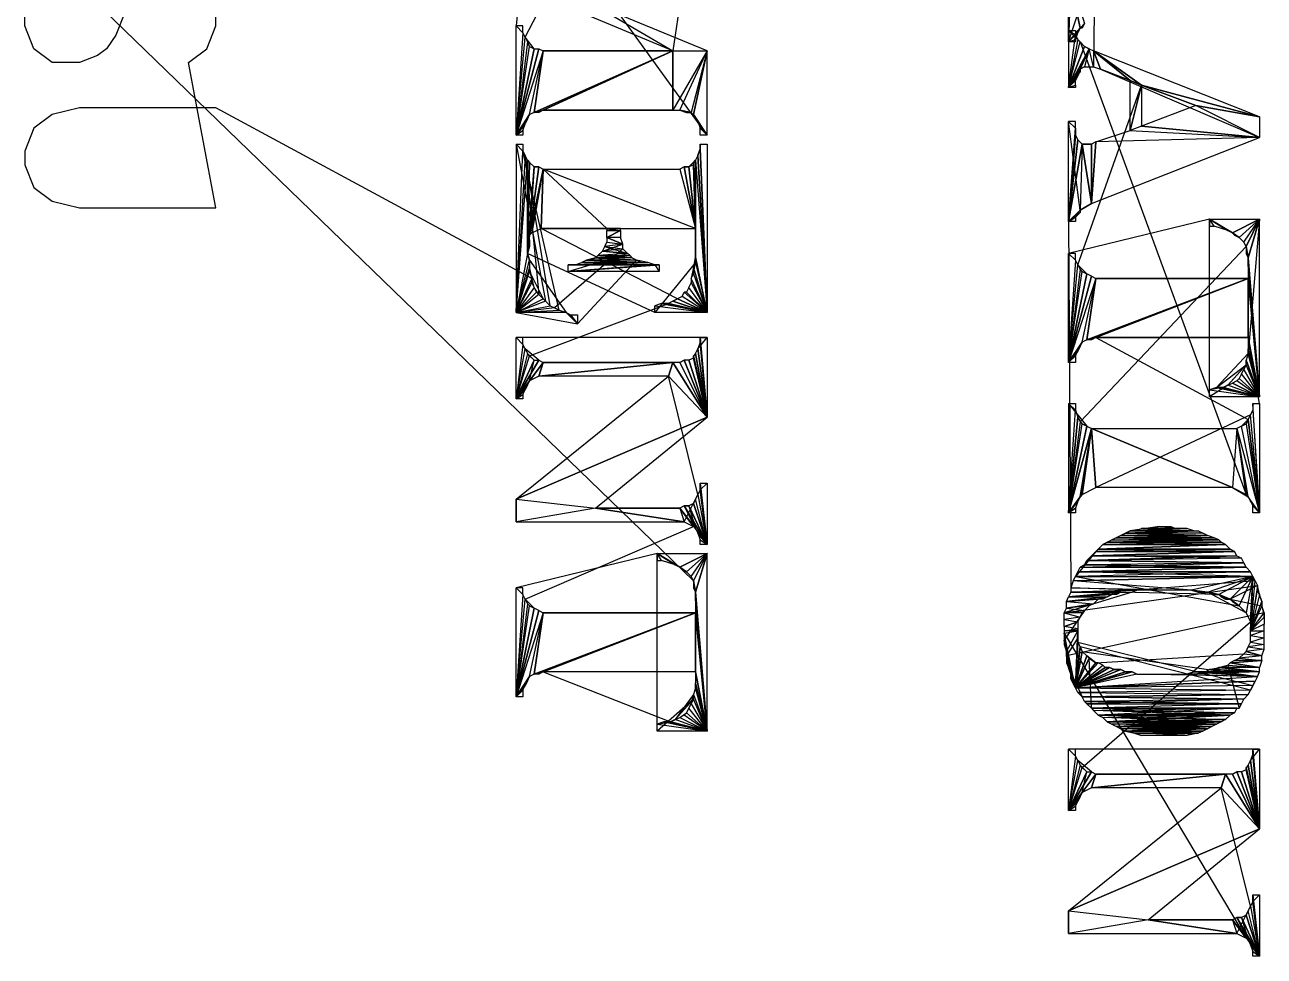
# Model space of a CAD drawing. Header units: metres. Extents: x 0 to 805, y 0 to 1107.
# Drawn here: x 106.29 to 140.9, y 66.15 to 92.16 of the extents above; entities that cross this region are included whole.
import ezdxf

# ---------------------------------------------------------------- set-up
doc = ezdxf.new("R2010")
doc.units = ezdxf.units.M
doc.layers.add('GUIDES', color=8, linetype='Continuous')
doc.layers.add('ROADS', color=7, linetype='Continuous')

msp = doc.modelspace()

# ---------------------------------------------------------------- linework, layer by layer
at = {"layer": 'GUIDES'}
for points in [[(135.438, 93.648), (135.883, 92.188), (135.756, 92.061), (135.438, 93.648)], [(135.438, 93.648), (135.756, 92.061), (135.438, 91.68), (135.438, 93.648)], [(120.008, 93.267), (122.103, 92.759), (124.389, 91.426), (120.008, 93.267)], [(122.103, 92.759), (124.389, 91.426), (125.342, 91.426), (122.103, 92.759)], [(120.198, 92.124), (120.008, 92.124), (120.198, 91.934), (120.198, 92.124)], [(120.008, 92.124), (120.198, 91.934), (120.008, 89.076), (120.008, 92.124)], [(135.756, 92.061), (135.692, 91.934), (135.438, 91.68), (135.756, 92.061)], [(135.883, 92.188), (135.819, 92.061), (135.756, 92.061), (135.883, 92.188)], [(120.008, 89.076), (120.262, 91.807), (120.198, 91.934), (120.008, 89.076)], [(120.325, 91.68), (120.008, 89.076), (120.262, 91.807), (120.325, 91.68)], [(135.438, 90.41), (135.629, 91.87), (135.438, 91.997), (135.438, 90.41)], [(135.629, 91.87), (135.438, 91.997), (135.629, 91.997), (135.629, 91.87)], [(135.438, 91.68), (135.629, 91.743), (135.692, 91.934), (135.438, 91.68)], [(135.692, 91.743), (135.438, 90.41), (135.629, 91.87), (135.692, 91.743)], [(135.629, 91.68), (135.438, 91.68), (135.629, 91.743), (135.629, 91.68)], [(135.438, 90.41), (135.756, 91.68), (135.692, 91.743), (135.438, 90.41)], [(120.008, 89.076), (120.389, 91.553), (120.325, 91.68), (120.008, 89.076)], [(120.516, 91.489), (120.008, 89.076), (120.389, 91.553), (120.516, 91.489)], [(120.77, 91.426), (120.008, 89.076), (120.643, 91.489), (120.77, 91.426)], [(120.516, 91.489), (120.643, 91.489), (120.008, 89.076), (120.516, 91.489)], [(120.389, 89.648), (120.77, 91.426), (120.008, 89.076), (120.389, 89.648)], [(120.516, 89.711), (120.389, 89.648), (120.77, 91.426), (120.516, 89.711)], [(120.77, 89.775), (124.389, 91.426), (120.516, 89.711), (120.77, 89.775)], [(120.77, 91.426), (124.389, 91.426), (120.516, 89.711), (120.77, 91.426)], [(124.389, 89.775), (120.77, 89.775), (124.389, 91.426), (124.389, 89.775)], [(124.389, 89.775), (124.58, 89.775), (125.342, 91.426), (124.389, 89.775)], [(124.389, 91.426), (125.342, 91.426), (124.389, 89.775), (124.389, 91.426)], [(124.58, 89.775), (125.342, 91.426), (124.897, 89.711), (124.58, 89.775)], [(125.342, 91.426), (124.897, 89.711), (124.961, 89.648), (125.342, 91.426)], [(125.342, 91.426), (124.961, 89.648), (125.342, 89.076), (125.342, 91.426)], [(135.883, 91.553), (135.438, 90.41), (135.756, 91.68), (135.883, 91.553)], [(135.438, 90.41), (136.01, 91.489), (135.883, 91.553), (135.438, 90.41)], [(135.756, 90.918), (135.438, 90.41), (136.01, 91.489), (135.756, 90.918)], [(136.01, 91.489), (135.883, 90.981), (135.756, 90.918), (136.01, 91.489)], [(136.137, 90.981), (136.01, 91.489), (135.883, 90.981), (136.137, 90.981)], [(136.137, 91.426), (136.137, 90.981), (136.01, 91.489), (136.137, 91.426)], [(136.137, 90.981), (136.327, 90.918), (136.137, 91.426), (136.137, 90.981)], [(136.327, 90.918), (136.137, 91.426), (137.153, 90.6), (136.327, 90.918)], [(136.137, 91.426), (137.153, 90.6), (137.47, 90.473), (136.137, 91.426)], [(136.137, 91.426), (137.47, 90.473), (140.772, 89.584), (136.137, 91.426)], [(135.756, 90.918), (135.756, 90.854), (135.438, 90.41), (135.756, 90.918)], [(135.438, 90.41), (135.692, 90.727), (135.756, 90.854), (135.438, 90.41)], [(135.629, 90.6), (135.438, 90.41), (135.692, 90.727), (135.629, 90.6)], [(135.438, 90.41), (135.629, 90.473), (135.629, 90.6), (135.438, 90.41)], [(135.629, 90.41), (135.438, 90.41), (135.629, 90.473), (135.629, 90.41)], [(137.153, 90.6), (137.47, 90.473), (137.153, 89.203), (137.153, 90.6)], [(137.47, 90.473), (137.47, 89.33), (137.153, 89.203), (137.47, 90.473)], [(137.47, 90.473), (138.994, 89.902), (140.772, 89.584), (137.47, 90.473)], [(120.008, 89.076), (120.325, 89.521), (120.389, 89.648), (120.008, 89.076)], [(120.77, 89.775), (120.643, 89.711), (120.516, 89.711), (120.77, 89.775)], [(124.58, 89.775), (124.77, 89.711), (124.897, 89.711), (124.58, 89.775)], [(125.024, 89.521), (125.088, 89.457), (124.961, 89.648), (125.024, 89.521)], [(138.994, 89.902), (137.47, 89.33), (140.772, 89.013), (138.994, 89.902)], [(138.994, 89.902), (140.772, 89.584), (140.772, 89.013), (138.994, 89.902)], [(120.262, 89.394), (120.008, 89.076), (120.325, 89.521), (120.262, 89.394)], [(120.008, 89.076), (120.198, 89.203), (120.262, 89.394), (120.008, 89.076)], [(125.088, 89.457), (125.151, 89.267), (125.342, 89.076), (125.088, 89.457)], [(135.629, 89.457), (135.438, 89.457), (135.629, 89.267), (135.629, 89.457)], [(135.438, 89.457), (135.629, 89.267), (135.438, 86.663), (135.438, 89.457)], [(137.47, 89.33), (137.153, 89.203), (140.772, 89.013), (137.47, 89.33)], [(120.198, 89.076), (120.008, 89.076), (120.198, 89.203), (120.198, 89.076)], [(125.151, 89.267), (125.342, 89.076), (125.151, 89.076), (125.151, 89.267)], [(135.629, 89.267), (135.629, 89.076), (135.438, 86.663), (135.629, 89.267)], [(135.629, 89.076), (135.692, 88.949), (135.438, 86.663), (135.629, 89.076)], [(135.692, 88.949), (135.819, 88.822), (135.438, 86.663), (135.692, 88.949)], [(140.772, 89.013), (136.2, 88.886), (136.073, 87.171), (140.772, 89.013)], [(137.153, 89.203), (140.772, 89.013), (136.2, 88.886), (137.153, 89.203)], [(120.008, 84.123), (120.198, 88.632), (120.008, 88.822), (120.008, 84.123)], [(120.198, 88.632), (120.008, 88.822), (120.198, 88.822), (120.198, 88.632)], [(120.262, 88.505), (120.008, 84.123), (120.198, 88.632), (120.262, 88.505)], [(125.342, 84.123), (125.088, 88.505), (125.151, 88.695), (125.342, 84.123)], [(125.151, 88.695), (125.342, 84.123), (125.151, 88.822), (125.151, 88.695)], [(125.342, 84.123), (125.151, 88.822), (125.342, 88.822), (125.342, 84.123)], [(135.819, 88.822), (135.756, 86.981), (135.438, 86.663), (135.819, 88.822)], [(135.756, 86.981), (136.073, 87.171), (135.819, 88.822), (135.756, 86.981)], [(135.819, 88.822), (136.073, 88.822), (136.073, 87.171), (135.819, 88.822)], [(136.073, 88.822), (136.073, 87.171), (136.2, 88.886), (136.073, 88.822)], [(120.008, 84.123), (120.325, 88.378), (120.262, 88.505), (120.008, 84.123)], [(120.325, 85.774), (120.008, 84.123), (120.325, 88.378), (120.325, 85.774)], [(120.325, 88.378), (120.389, 88.314), (120.325, 85.774), (120.325, 88.378)], [(120.389, 88.314), (120.516, 88.187), (120.325, 85.774), (120.389, 88.314)], [(124.961, 88.251), (124.834, 88.187), (125.024, 86.473), (124.961, 88.251)], [(125.024, 86.473), (124.961, 88.314), (125.024, 88.378), (125.024, 86.473)], [(124.961, 88.251), (125.024, 86.473), (124.961, 88.314), (124.961, 88.251)], [(125.024, 88.378), (125.342, 84.123), (125.088, 88.505), (125.024, 88.378)], [(125.342, 84.123), (125.024, 85.711), (125.024, 88.378), (125.342, 84.123)], [(120.516, 88.187), (120.389, 86.282), (120.325, 85.774), (120.516, 88.187)], [(120.643, 88.187), (120.77, 88.124), (120.389, 86.282), (120.643, 88.187)], [(120.516, 88.187), (120.643, 88.187), (120.389, 86.282), (120.516, 88.187)], [(120.77, 88.124), (120.452, 86.346), (120.389, 86.282), (120.77, 88.124)], [(120.706, 86.473), (120.77, 88.124), (120.452, 86.346), (120.706, 86.473)], [(122.548, 86.473), (120.706, 86.473), (120.77, 88.124), (122.548, 86.473)], [(122.548, 86.473), (125.024, 86.473), (120.77, 88.124), (122.548, 86.473)], [(125.024, 86.473), (120.77, 88.124), (124.58, 88.124), (125.024, 86.473)], [(124.707, 88.187), (124.58, 88.124), (125.024, 86.473), (124.707, 88.187)], [(124.834, 88.187), (124.707, 88.187), (125.024, 86.473), (124.834, 88.187)], [(135.756, 86.981), (135.756, 86.917), (135.438, 86.663), (135.756, 86.981)], [(135.438, 86.663), (135.629, 86.79), (135.756, 86.917), (135.438, 86.663)], [(135.883, 87.044), (135.756, 86.981), (136.073, 87.171), (135.883, 87.044)], [(135.629, 86.663), (135.438, 86.663), (135.629, 86.79), (135.629, 86.663)], [(139.375, 86.536), (139.502, 86.536), (139.375, 86.727), (139.375, 86.536)], [(139.502, 86.536), (139.375, 86.727), (139.883, 86.409), (139.502, 86.536)], [(139.375, 86.727), (139.883, 86.409), (140.01, 86.346), (139.375, 86.727)], [(139.375, 86.727), (140.772, 86.727), (140.01, 86.346), (139.375, 86.727)], [(140.772, 86.727), (140.01, 86.346), (140.201, 86.219), (140.772, 86.727)], [(140.201, 86.219), (140.328, 86.092), (140.772, 86.727), (140.201, 86.219)], [(140.328, 86.092), (140.772, 86.727), (140.391, 85.965), (140.328, 86.092)], [(140.772, 86.727), (140.391, 85.965), (140.455, 85.647), (140.772, 86.727)], [(140.772, 86.727), (140.455, 85.647), (140.772, 81.774), (140.772, 86.727)], [(120.325, 85.774), (120.389, 86.155), (120.389, 86.282), (120.325, 85.774)], [(122.929, 86.473), (122.548, 86.409), (122.929, 86.409), (122.929, 86.473)], [(122.929, 86.473), (122.548, 86.473), (122.548, 86.409), (122.929, 86.473)], [(122.929, 86.409), (122.929, 86.219), (122.548, 86.219), (122.929, 86.409)], [(122.548, 86.409), (122.929, 86.409), (122.548, 86.219), (122.548, 86.409)], [(122.548, 86.219), (122.548, 86.092), (122.992, 86.028), (122.548, 86.219)], [(122.929, 86.219), (122.548, 86.219), (122.992, 86.028), (122.929, 86.219)], [(140.01, 86.346), (140.074, 86.282), (140.201, 86.219), (140.01, 86.346)], [(120.389, 85.965), (120.325, 85.774), (120.389, 86.155), (120.389, 85.965)], [(122.421, 85.838), (123.119, 85.774), (122.294, 85.711), (122.421, 85.838)], [(122.484, 85.965), (122.992, 85.901), (122.421, 85.838), (122.484, 85.965)], [(122.992, 85.901), (122.421, 85.838), (123.119, 85.774), (122.992, 85.901)], [(122.548, 86.092), (122.992, 86.028), (122.484, 85.965), (122.548, 86.092)], [(122.992, 86.028), (122.484, 85.965), (122.992, 85.901), (122.992, 86.028)], [(140.391, 85.965), (140.391, 85.774), (140.455, 85.647), (140.391, 85.965)], [(120.008, 84.123), (120.389, 85.584), (120.325, 85.774), (120.008, 84.123)], [(120.389, 85.393), (120.008, 84.123), (120.389, 85.584), (120.389, 85.393)], [(123.691, 85.52), (121.659, 85.457), (123.881, 85.457), (123.691, 85.52)], [(123.5, 85.52), (123.691, 85.52), (121.659, 85.457), (123.5, 85.52)], [(121.849, 85.52), (123.5, 85.52), (121.659, 85.457), (121.849, 85.52)], [(121.976, 85.584), (121.849, 85.52), (123.5, 85.52), (121.976, 85.584)], [(122.103, 85.584), (121.976, 85.584), (123.5, 85.52), (122.103, 85.584)], [(122.23, 85.647), (123.373, 85.584), (122.103, 85.584), (122.23, 85.647)], [(123.373, 85.584), (122.103, 85.584), (123.5, 85.52), (123.373, 85.584)], [(123.183, 85.711), (123.246, 85.647), (122.23, 85.647), (123.183, 85.711)], [(122.294, 85.711), (123.183, 85.711), (122.23, 85.647), (122.294, 85.711)], [(123.246, 85.647), (122.23, 85.647), (123.373, 85.584), (123.246, 85.647)], [(123.119, 85.774), (122.294, 85.711), (123.183, 85.711), (123.119, 85.774)], [(125.342, 84.123), (124.961, 85.393), (125.024, 85.52), (125.342, 84.123)], [(125.024, 85.52), (125.342, 84.123), (125.024, 85.711), (125.024, 85.52)], [(135.629, 85.774), (135.438, 85.774), (135.629, 85.584), (135.629, 85.774)], [(135.438, 85.774), (135.629, 85.584), (135.438, 82.726), (135.438, 85.774)], [(135.438, 82.726), (135.692, 85.457), (135.629, 85.584), (135.438, 82.726)], [(140.772, 81.774), (140.455, 85.457), (140.455, 85.647), (140.772, 81.774)], [(120.008, 84.123), (120.389, 85.266), (120.389, 85.393), (120.008, 84.123)], [(120.452, 85.076), (120.008, 84.123), (120.389, 85.266), (120.452, 85.076)], [(124.008, 85.457), (124.008, 85.266), (121.468, 85.266), (124.008, 85.457)], [(123.881, 85.457), (124.008, 85.457), (121.468, 85.266), (123.881, 85.457)], [(121.468, 85.457), (123.881, 85.457), (121.468, 85.266), (121.468, 85.457)], [(125.342, 84.123), (124.897, 85.076), (124.961, 85.203), (125.342, 84.123)], [(124.961, 85.203), (125.342, 84.123), (124.961, 85.393), (124.961, 85.203)], [(135.756, 85.33), (135.438, 82.726), (135.692, 85.457), (135.756, 85.33)], [(135.438, 82.726), (135.819, 85.266), (135.756, 85.33), (135.438, 82.726)], [(135.946, 85.203), (135.438, 82.726), (135.819, 85.266), (135.946, 85.203)], [(135.438, 82.726), (136.073, 85.139), (135.946, 85.203), (135.438, 82.726)], [(136.2, 85.076), (135.438, 82.726), (136.073, 85.139), (136.2, 85.076)], [(140.455, 85.076), (140.772, 81.774), (140.455, 85.457), (140.455, 85.076)], [(120.008, 84.123), (120.452, 84.949), (120.452, 85.076), (120.008, 84.123)], [(120.516, 84.822), (120.008, 84.123), (120.452, 84.949), (120.516, 84.822)], [(120.008, 84.123), (120.579, 84.695), (120.516, 84.822), (120.008, 84.123)], [(124.77, 84.695), (125.342, 84.123), (124.834, 84.822), (124.77, 84.695)], [(125.342, 84.123), (124.834, 84.822), (124.897, 84.949), (125.342, 84.123)], [(124.897, 84.949), (125.342, 84.123), (124.897, 85.076), (124.897, 84.949)], [(135.819, 83.298), (136.2, 85.076), (135.438, 82.726), (135.819, 83.298)], [(135.946, 83.361), (135.819, 83.298), (136.2, 85.076), (135.946, 83.361)], [(136.2, 83.425), (140.455, 85.076), (135.946, 83.361), (136.2, 83.425)], [(136.2, 85.076), (140.455, 85.076), (135.946, 83.361), (136.2, 85.076)], [(140.455, 83.425), (136.2, 83.425), (140.455, 85.076), (140.455, 83.425)], [(140.772, 81.774), (140.455, 83.425), (140.455, 85.076), (140.772, 81.774)], [(120.643, 84.631), (120.008, 84.123), (120.579, 84.695), (120.643, 84.631)], [(120.008, 84.123), (120.77, 84.504), (120.643, 84.631), (120.008, 84.123)], [(120.833, 84.441), (120.008, 84.123), (120.77, 84.504), (120.833, 84.441)], [(125.342, 84.123), (124.389, 84.441), (124.516, 84.504), (125.342, 84.123)], [(124.516, 84.504), (125.342, 84.123), (124.643, 84.568), (124.516, 84.504)], [(125.342, 84.123), (124.643, 84.568), (124.707, 84.695), (125.342, 84.123)], [(124.77, 84.695), (124.707, 84.695), (125.342, 84.123), (124.77, 84.695)], [(120.008, 84.123), (120.96, 84.314), (120.833, 84.441), (120.008, 84.123)], [(121.087, 84.25), (120.008, 84.123), (120.96, 84.314), (121.087, 84.25)], [(120.008, 84.123), (121.214, 84.187), (121.087, 84.25), (120.008, 84.123)], [(121.405, 84.123), (120.008, 84.123), (121.214, 84.187), (121.405, 84.123)], [(121.722, 83.806), (121.405, 84.123), (120.008, 84.123), (121.722, 83.806)], [(121.532, 84.06), (121.722, 83.806), (121.405, 84.123), (121.532, 84.06)], [(124.072, 84.377), (123.881, 84.314), (125.342, 84.123), (124.072, 84.377)], [(123.881, 84.314), (125.342, 84.123), (123.881, 84.123), (123.881, 84.314)], [(124.262, 84.377), (124.072, 84.377), (125.342, 84.123), (124.262, 84.377)], [(124.262, 84.377), (125.342, 84.123), (124.389, 84.441), (124.262, 84.377)], [(121.532, 84.06), (121.722, 84.06), (121.722, 83.806), (121.532, 84.06)], [(120.198, 83.425), (120.008, 83.425), (120.198, 83.234), (120.198, 83.425)], [(120.008, 83.425), (120.198, 83.234), (120.008, 81.71), (120.008, 83.425)], [(125.342, 81.202), (125.151, 83.298), (125.151, 83.425), (125.342, 81.202)], [(125.342, 81.202), (125.151, 83.425), (125.342, 83.425), (125.342, 81.202)], [(136.2, 83.425), (136.073, 83.361), (135.946, 83.361), (136.2, 83.425)], [(140.455, 83.107), (140.772, 81.774), (140.455, 83.425), (140.455, 83.107)], [(120.008, 81.71), (120.262, 83.107), (120.198, 83.234), (120.008, 81.71)], [(120.325, 82.98), (120.008, 81.71), (120.262, 83.107), (120.325, 82.98)], [(125.342, 81.202), (125.024, 82.98), (125.088, 83.107), (125.342, 81.202)], [(125.088, 83.107), (125.342, 81.202), (125.151, 83.298), (125.088, 83.107)], [(135.438, 82.726), (135.756, 83.171), (135.819, 83.298), (135.438, 82.726)], [(135.692, 83.044), (135.438, 82.726), (135.756, 83.171), (135.692, 83.044)], [(140.772, 81.774), (140.455, 82.98), (140.455, 83.107), (140.772, 81.774)], [(120.008, 81.71), (120.389, 82.917), (120.325, 82.98), (120.008, 81.71)], [(120.516, 82.79), (120.008, 81.71), (120.389, 82.917), (120.516, 82.79)], [(120.77, 82.726), (120.008, 81.71), (120.643, 82.79), (120.77, 82.726)], [(120.516, 82.79), (120.643, 82.79), (120.008, 81.71), (120.516, 82.79)], [(120.389, 82.218), (120.77, 82.726), (120.008, 81.71), (120.389, 82.218)], [(120.643, 82.345), (120.389, 82.218), (120.77, 82.726), (120.643, 82.345)], [(124.389, 82.726), (124.262, 82.345), (120.643, 82.345), (124.389, 82.726)], [(120.77, 82.726), (124.389, 82.726), (120.643, 82.345), (120.77, 82.726)], [(124.389, 82.726), (124.262, 82.345), (125.342, 81.202), (124.389, 82.726)], [(124.58, 82.726), (124.389, 82.726), (125.342, 81.202), (124.58, 82.726)], [(124.707, 82.79), (124.58, 82.726), (125.342, 81.202), (124.707, 82.79)], [(124.834, 82.79), (124.707, 82.79), (125.342, 81.202), (124.834, 82.79)], [(124.834, 82.79), (125.342, 81.202), (124.961, 82.853), (124.834, 82.79)], [(124.961, 82.917), (125.342, 81.202), (125.024, 82.98), (124.961, 82.917)], [(125.342, 81.202), (124.961, 82.853), (124.961, 82.917), (125.342, 81.202)], [(135.438, 82.726), (135.629, 82.917), (135.692, 83.044), (135.438, 82.726)], [(135.629, 82.726), (135.438, 82.726), (135.629, 82.917), (135.629, 82.726)], [(140.391, 82.79), (140.772, 81.774), (140.455, 82.98), (140.391, 82.79)], [(140.772, 81.774), (140.391, 82.663), (140.391, 82.79), (140.772, 81.774)], [(140.201, 82.282), (140.772, 81.774), (140.264, 82.409), (140.201, 82.282)], [(140.772, 81.774), (140.264, 82.409), (140.328, 82.536), (140.772, 81.774)], [(140.328, 82.536), (140.772, 81.774), (140.391, 82.663), (140.328, 82.536)], [(124.262, 82.345), (125.342, 81.202), (120.008, 78.916), (124.262, 82.345)], [(120.008, 81.71), (120.325, 82.091), (120.389, 82.218), (120.008, 81.71)], [(120.262, 81.964), (120.008, 81.71), (120.325, 82.091), (120.262, 81.964)], [(139.566, 82.028), (139.375, 81.964), (140.772, 81.774), (139.566, 82.028)], [(139.756, 82.028), (139.566, 82.028), (140.772, 81.774), (139.756, 82.028)], [(139.756, 82.028), (140.772, 81.774), (139.883, 82.091), (139.756, 82.028)], [(140.772, 81.774), (139.883, 82.091), (140.01, 82.155), (140.772, 81.774)], [(140.01, 82.155), (140.772, 81.774), (140.137, 82.218), (140.01, 82.155)], [(140.772, 81.774), (140.137, 82.218), (140.201, 82.282), (140.772, 81.774)], [(120.008, 81.71), (120.198, 81.837), (120.262, 81.964), (120.008, 81.71)], [(120.198, 81.71), (120.008, 81.71), (120.198, 81.837), (120.198, 81.71)], [(139.375, 81.964), (140.772, 81.774), (139.375, 81.774), (139.375, 81.964)], [(135.438, 78.535), (135.629, 81.393), (135.438, 81.583), (135.438, 78.535)], [(135.629, 81.393), (135.438, 81.583), (135.629, 81.583), (135.629, 81.393)], [(135.692, 81.202), (135.438, 78.535), (135.629, 81.393), (135.692, 81.202)], [(140.772, 78.535), (140.518, 81.266), (140.582, 81.393), (140.772, 78.535)], [(140.582, 81.393), (140.772, 78.535), (140.582, 81.583), (140.582, 81.393)], [(140.772, 78.535), (140.582, 81.583), (140.772, 81.583), (140.772, 78.535)], [(125.342, 81.202), (120.008, 78.916), (122.23, 78.662), (125.342, 81.202)], [(135.692, 81.202), (135.756, 81.075), (135.438, 78.535), (135.692, 81.202)], [(135.438, 78.535), (135.819, 81.012), (135.756, 81.075), (135.438, 78.535)], [(135.946, 80.948), (135.438, 78.535), (135.819, 81.012), (135.946, 80.948)], [(140.772, 78.535), (140.264, 80.948), (140.391, 81.012), (140.772, 78.535)], [(140.455, 81.139), (140.391, 81.012), (140.772, 78.535), (140.455, 81.139)], [(140.455, 81.139), (140.772, 78.535), (140.518, 81.266), (140.455, 81.139)], [(135.946, 80.948), (136.073, 80.885), (135.438, 78.535), (135.946, 80.948)], [(136.073, 80.885), (135.756, 78.98), (135.438, 78.535), (136.073, 80.885)], [(136.073, 80.885), (135.819, 79.043), (135.756, 78.98), (136.073, 80.885)], [(136.2, 79.234), (136.073, 80.885), (135.819, 79.043), (136.2, 79.234)], [(140.01, 79.234), (136.2, 79.234), (136.073, 80.885), (140.01, 79.234)], [(136.073, 80.885), (140.137, 80.885), (140.01, 79.234), (136.073, 80.885)], [(140.137, 80.885), (140.01, 79.234), (140.391, 79.043), (140.137, 80.885)], [(140.137, 80.885), (140.772, 78.535), (140.264, 80.948), (140.137, 80.885)], [(140.391, 79.043), (140.455, 78.98), (140.137, 80.885), (140.391, 79.043)], [(140.455, 78.98), (140.137, 80.885), (140.772, 78.535), (140.455, 78.98)], [(125.342, 77.646), (125.151, 79.17), (125.151, 79.361), (125.342, 77.646)], [(125.342, 77.646), (125.151, 79.361), (125.342, 79.361), (125.342, 77.646)], [(120.008, 78.916), (122.23, 78.662), (120.008, 78.281), (120.008, 78.916)], [(124.961, 78.789), (125.342, 77.646), (125.024, 78.916), (124.961, 78.789)], [(125.342, 77.646), (125.024, 78.916), (125.088, 79.043), (125.342, 77.646)], [(125.088, 79.043), (125.342, 77.646), (125.151, 79.17), (125.088, 79.043)], [(135.756, 78.98), (135.692, 78.853), (135.438, 78.535), (135.756, 78.98)], [(140.455, 78.98), (140.518, 78.853), (140.772, 78.535), (140.455, 78.98)], [(120.008, 78.281), (124.707, 78.281), (122.23, 78.662), (120.008, 78.281)], [(124.707, 78.281), (122.23, 78.662), (124.58, 78.662), (124.707, 78.281)], [(124.58, 78.662), (125.024, 78.091), (124.707, 78.726), (124.58, 78.662)], [(124.707, 78.281), (124.961, 78.154), (124.58, 78.662), (124.707, 78.281)], [(124.961, 78.154), (124.58, 78.662), (125.024, 78.091), (124.961, 78.154)], [(125.024, 78.091), (124.707, 78.726), (125.342, 77.646), (125.024, 78.091)], [(124.834, 78.726), (124.707, 78.726), (125.342, 77.646), (124.834, 78.726)], [(124.961, 78.789), (124.834, 78.726), (125.342, 77.646), (124.961, 78.789)], [(135.692, 78.853), (135.629, 78.662), (135.438, 78.535), (135.692, 78.853)], [(135.629, 78.662), (135.629, 78.535), (135.438, 78.535), (135.629, 78.662)], [(140.518, 78.853), (140.582, 78.726), (140.772, 78.535), (140.518, 78.853)], [(140.582, 78.726), (140.772, 78.535), (140.582, 78.535), (140.582, 78.726)], [(125.024, 78.091), (125.088, 77.964), (125.342, 77.646), (125.024, 78.091)], [(125.088, 77.964), (125.151, 77.773), (125.342, 77.646), (125.088, 77.964)], [(136.899, 77.9), (139.502, 77.837), (136.772, 77.837), (136.899, 77.9)], [(137.026, 77.964), (139.312, 77.9), (136.899, 77.9), (137.026, 77.964)], [(139.312, 77.9), (136.899, 77.9), (139.502, 77.837), (139.312, 77.9)], [(139.058, 78.027), (139.185, 77.964), (137.026, 77.964), (139.058, 78.027)], [(138.931, 78.027), (139.058, 78.027), (137.026, 77.964), (138.931, 78.027)], [(137.153, 78.027), (138.931, 78.027), (137.026, 77.964), (137.153, 78.027)], [(139.185, 77.964), (137.026, 77.964), (139.312, 77.9), (139.185, 77.964)], [(138.74, 78.091), (137.343, 78.027), (138.931, 78.027), (138.74, 78.091)], [(138.423, 78.091), (138.74, 78.091), (137.343, 78.027), (138.423, 78.091)], [(137.47, 78.091), (138.423, 78.091), (137.343, 78.027), (137.47, 78.091)], [(137.788, 78.091), (138.423, 78.091), (137.978, 78.154), (137.788, 78.091)], [(138.423, 78.091), (137.978, 78.154), (138.296, 78.154), (138.423, 78.091)], [(125.151, 77.773), (125.342, 77.646), (125.151, 77.646), (125.151, 77.773)], [(136.391, 77.646), (139.82, 77.646), (136.264, 77.519), (136.391, 77.646)], [(139.82, 77.646), (136.264, 77.519), (139.947, 77.519), (139.82, 77.646)], [(136.518, 77.71), (139.693, 77.71), (136.391, 77.646), (136.518, 77.71)], [(139.693, 77.71), (136.391, 77.646), (139.82, 77.646), (139.693, 77.71)], [(136.645, 77.773), (139.629, 77.773), (136.518, 77.71), (136.645, 77.773)], [(139.629, 77.773), (136.518, 77.71), (139.693, 77.71), (139.629, 77.773)], [(136.772, 77.837), (136.645, 77.773), (139.629, 77.773), (136.772, 77.837)], [(139.502, 77.837), (136.772, 77.837), (139.629, 77.773), (139.502, 77.837)], [(123.945, 77.202), (124.072, 77.202), (123.945, 77.392), (123.945, 77.202)], [(124.072, 77.202), (123.945, 77.392), (124.453, 77.075), (124.072, 77.202)], [(123.945, 77.392), (124.453, 77.075), (124.58, 77.011), (123.945, 77.392)], [(123.945, 77.392), (125.342, 77.392), (124.58, 77.011), (123.945, 77.392)], [(125.342, 77.392), (124.58, 77.011), (124.77, 76.884), (125.342, 77.392)], [(124.77, 76.884), (124.897, 76.757), (125.342, 77.392), (124.77, 76.884)], [(124.897, 76.757), (125.342, 77.392), (124.961, 76.63), (124.897, 76.757)], [(125.342, 77.392), (124.961, 76.63), (125.024, 76.313), (125.342, 77.392)], [(125.342, 77.392), (125.024, 76.313), (125.342, 72.439), (125.342, 77.392)], [(135.946, 77.202), (140.328, 77.138), (135.883, 77.075), (135.946, 77.202)], [(140.137, 77.329), (140.264, 77.265), (135.946, 77.202), (140.137, 77.329)], [(136.073, 77.329), (140.137, 77.329), (135.946, 77.202), (136.073, 77.329)], [(140.264, 77.265), (135.946, 77.202), (140.328, 77.138), (140.264, 77.265)], [(136.2, 77.456), (140.074, 77.456), (136.073, 77.329), (136.2, 77.456)], [(140.074, 77.456), (136.073, 77.329), (140.137, 77.329), (140.074, 77.456)], [(136.264, 77.519), (139.947, 77.519), (136.2, 77.456), (136.264, 77.519)], [(139.947, 77.519), (136.2, 77.456), (140.074, 77.456), (139.947, 77.519)], [(124.58, 77.011), (124.643, 76.948), (124.77, 76.884), (124.58, 77.011)], [(135.692, 76.884), (140.518, 76.884), (135.629, 76.757), (135.692, 76.884)], [(140.518, 76.884), (135.629, 76.757), (140.582, 76.757), (140.518, 76.884)], [(135.756, 77.011), (140.391, 77.011), (135.692, 76.884), (135.756, 77.011)], [(140.391, 77.011), (135.692, 76.884), (140.518, 76.884), (140.391, 77.011)], [(135.883, 77.075), (135.756, 77.011), (140.391, 77.011), (135.883, 77.075)], [(140.328, 77.138), (135.883, 77.075), (140.391, 77.011), (140.328, 77.138)], [(124.961, 76.63), (124.961, 76.44), (125.024, 76.313), (124.961, 76.63)], [(135.502, 76.44), (138.867, 76.376), (135.565, 76.63), (135.502, 76.44)], [(138.867, 76.376), (135.565, 76.63), (140.582, 76.757), (138.867, 76.376)], [(135.629, 76.757), (140.582, 76.757), (135.565, 76.63), (135.629, 76.757)], [(138.867, 76.376), (139.312, 76.313), (140.582, 76.757), (138.867, 76.376)], [(139.312, 76.313), (140.582, 76.757), (139.629, 76.249), (139.312, 76.313)], [(140.582, 76.757), (139.629, 76.249), (139.947, 76.122), (140.582, 76.757)], [(139.947, 76.122), (140.201, 75.932), (140.582, 76.757), (139.947, 76.122)], [(140.201, 75.932), (140.582, 76.757), (140.391, 75.741), (140.201, 75.932)], [(140.582, 76.757), (140.391, 75.741), (140.518, 75.487), (140.582, 76.757)], [(140.582, 76.757), (140.518, 75.487), (140.518, 75.233), (140.582, 76.757)], [(140.518, 75.233), (140.645, 76.63), (140.582, 76.757), (140.518, 75.233)], [(140.709, 76.503), (140.518, 75.233), (140.645, 76.63), (140.709, 76.503)], [(140.518, 75.233), (140.709, 76.376), (140.709, 76.503), (140.518, 75.233)], [(120.198, 76.44), (120.008, 76.44), (120.198, 76.249), (120.198, 76.44)], [(120.008, 76.44), (120.198, 76.249), (120.008, 73.392), (120.008, 76.44)], [(120.008, 73.392), (120.262, 76.122), (120.198, 76.249), (120.008, 73.392)], [(125.342, 72.439), (125.024, 76.122), (125.024, 76.313), (125.342, 72.439)], [(136.264, 76.122), (136.518, 76.186), (135.375, 76.059), (136.264, 76.122)], [(136.518, 76.186), (135.375, 76.059), (135.438, 76.186), (136.518, 76.186)], [(136.645, 76.249), (136.899, 76.313), (135.438, 76.186), (136.645, 76.249)], [(136.899, 76.313), (135.502, 76.313), (135.438, 76.186), (136.899, 76.313)], [(136.645, 76.249), (135.438, 76.186), (136.518, 76.186), (136.645, 76.249)], [(138.867, 76.376), (137.343, 76.376), (135.502, 76.44), (138.867, 76.376)], [(137.343, 76.376), (135.502, 76.44), (135.502, 76.313), (137.343, 76.376)], [(137.343, 76.376), (135.502, 76.313), (137.216, 76.313), (137.343, 76.376)], [(136.391, 76.122), (136.264, 76.122), (136.518, 76.186), (136.391, 76.122)], [(136.772, 76.249), (136.645, 76.249), (136.899, 76.313), (136.772, 76.249)], [(138.867, 76.376), (139.058, 76.313), (139.312, 76.313), (138.867, 76.376)], [(139.312, 76.313), (139.502, 76.249), (139.629, 76.249), (139.312, 76.313)], [(139.629, 76.249), (139.693, 76.186), (139.947, 76.122), (139.629, 76.249)], [(139.693, 76.186), (139.82, 76.122), (139.947, 76.122), (139.693, 76.186)], [(140.772, 76.249), (140.518, 75.233), (140.709, 76.376), (140.772, 76.249)], [(140.518, 75.233), (140.836, 76.059), (140.772, 76.249), (140.518, 75.233)], [(120.325, 75.995), (120.008, 73.392), (120.262, 76.122), (120.325, 75.995)], [(120.008, 73.392), (120.389, 75.932), (120.325, 75.995), (120.008, 73.392)], [(120.516, 75.868), (120.008, 73.392), (120.389, 75.932), (120.516, 75.868)], [(120.008, 73.392), (120.643, 75.805), (120.516, 75.868), (120.008, 73.392)], [(120.77, 75.741), (120.008, 73.392), (120.643, 75.805), (120.77, 75.741)], [(125.024, 75.741), (125.342, 72.439), (125.024, 76.122), (125.024, 75.741)], [(135.375, 75.868), (135.883, 75.805), (135.311, 75.741), (135.375, 75.868)], [(135.883, 75.805), (135.819, 75.741), (135.311, 75.741), (135.883, 75.805)], [(136.264, 76.122), (135.375, 76.059), (136.137, 75.995), (136.264, 76.122)], [(135.375, 76.059), (136.137, 75.995), (135.375, 75.868), (135.375, 76.059)], [(136.137, 75.995), (136.01, 75.932), (135.375, 75.868), (136.137, 75.995)], [(136.01, 75.932), (135.375, 75.868), (135.883, 75.805), (136.01, 75.932)], [(139.947, 76.122), (140.01, 76.059), (140.201, 75.932), (139.947, 76.122)], [(140.836, 75.932), (140.518, 75.233), (140.836, 76.059), (140.836, 75.932)], [(140.518, 75.233), (140.899, 75.741), (140.836, 75.932), (140.518, 75.233)], [(120.389, 73.963), (120.77, 75.741), (120.008, 73.392), (120.389, 73.963)], [(120.516, 74.027), (120.389, 73.963), (120.77, 75.741), (120.516, 74.027)], [(120.77, 74.09), (125.024, 75.741), (120.516, 74.027), (120.77, 74.09)], [(120.77, 75.741), (125.024, 75.741), (120.516, 74.027), (120.77, 75.741)], [(125.024, 74.09), (120.77, 74.09), (125.024, 75.741), (125.024, 74.09)], [(125.342, 72.439), (125.024, 74.09), (125.024, 75.741), (125.342, 72.439)], [(135.819, 75.741), (135.311, 75.741), (135.756, 75.614), (135.819, 75.741)], [(135.311, 75.741), (135.756, 75.614), (135.311, 75.551), (135.311, 75.741)], [(135.756, 75.614), (135.311, 75.551), (135.692, 75.487), (135.756, 75.614)], [(135.311, 75.551), (135.692, 75.487), (135.311, 75.36), (135.311, 75.551)], [(135.692, 75.297), (135.311, 75.36), (135.692, 75.487), (135.692, 75.297)], [(140.899, 75.614), (140.518, 75.233), (140.899, 75.741), (140.899, 75.614)], [(140.899, 75.614), (140.899, 75.424), (140.518, 75.233), (140.899, 75.614)], [(135.311, 75.233), (135.692, 75.297), (135.311, 75.36), (135.311, 75.233)], [(135.692, 75.233), (135.311, 75.233), (135.692, 75.297), (135.692, 75.233)], [(135.629, 73.646), (135.311, 75.17), (135.692, 75.233), (135.629, 73.646)], [(135.311, 75.17), (135.692, 75.233), (135.311, 75.233), (135.311, 75.17)], [(135.311, 74.979), (135.629, 73.646), (135.311, 75.17), (135.311, 74.979)], [(135.692, 75.233), (135.692, 75.043), (135.629, 73.646), (135.692, 75.233)], [(140.899, 75.424), (140.518, 75.233), (140.899, 75.233), (140.899, 75.424)], [(140.518, 75.233), (140.899, 75.233), (140.518, 75.106), (140.518, 75.233)], [(140.899, 75.233), (140.518, 75.106), (140.899, 75.043), (140.899, 75.233)], [(140.518, 75.106), (140.899, 75.043), (140.518, 74.916), (140.518, 75.106)], [(135.311, 74.852), (135.375, 74.662), (135.311, 74.979), (135.311, 74.852)], [(135.375, 74.662), (135.311, 74.979), (135.629, 73.646), (135.375, 74.662)], [(135.692, 75.043), (135.692, 74.916), (135.629, 73.646), (135.692, 75.043)], [(135.692, 74.916), (135.756, 74.789), (135.629, 73.646), (135.692, 74.916)], [(135.756, 74.789), (135.819, 74.662), (135.629, 73.646), (135.756, 74.789)], [(140.455, 74.789), (140.899, 74.725), (140.391, 74.662), (140.455, 74.789)], [(140.518, 74.916), (140.899, 74.852), (140.455, 74.789), (140.518, 74.916)], [(140.899, 74.852), (140.455, 74.789), (140.899, 74.725), (140.899, 74.852)], [(140.899, 75.043), (140.518, 74.916), (140.899, 74.852), (140.899, 75.043)], [(135.375, 74.535), (135.629, 73.646), (135.375, 74.662), (135.375, 74.535)], [(135.375, 74.344), (135.438, 74.217), (135.375, 74.535), (135.375, 74.344)], [(135.438, 74.217), (135.375, 74.535), (135.629, 73.646), (135.438, 74.217)], [(135.819, 74.662), (135.946, 74.535), (135.629, 73.646), (135.819, 74.662)], [(135.946, 74.535), (136.01, 74.471), (135.629, 73.646), (135.946, 74.535)], [(136.01, 74.471), (136.2, 74.344), (135.629, 73.646), (136.01, 74.471)], [(140.772, 74.217), (139.947, 74.344), (140.836, 74.408), (140.772, 74.217)], [(139.947, 74.344), (140.836, 74.408), (140.074, 74.408), (139.947, 74.344)], [(140.836, 74.408), (140.074, 74.408), (140.201, 74.471), (140.836, 74.408)], [(140.328, 74.598), (140.836, 74.535), (140.201, 74.471), (140.328, 74.598)], [(140.836, 74.535), (140.201, 74.471), (140.836, 74.408), (140.836, 74.535)], [(140.391, 74.662), (140.328, 74.598), (140.836, 74.535), (140.391, 74.662)], [(140.899, 74.725), (140.391, 74.662), (140.836, 74.535), (140.899, 74.725)], [(120.77, 74.09), (120.643, 74.027), (120.516, 74.027), (120.77, 74.09)], [(125.024, 73.773), (125.342, 72.439), (125.024, 74.09), (125.024, 73.773)], [(135.629, 73.646), (136.391, 74.281), (136.264, 74.344), (135.629, 73.646)], [(136.2, 74.344), (136.264, 74.344), (135.629, 73.646), (136.2, 74.344)], [(136.454, 74.217), (135.629, 73.646), (136.391, 74.281), (136.454, 74.217)], [(136.581, 74.217), (136.708, 74.154), (135.629, 73.646), (136.581, 74.217)], [(136.454, 74.217), (136.581, 74.217), (135.629, 73.646), (136.454, 74.217)], [(136.899, 74.154), (137.026, 74.09), (135.629, 73.646), (136.899, 74.154)], [(136.708, 74.154), (136.899, 74.154), (135.629, 73.646), (136.708, 74.154)], [(137.216, 74.09), (137.343, 74.027), (135.629, 73.646), (137.216, 74.09)], [(137.026, 74.09), (137.216, 74.09), (135.629, 73.646), (137.026, 74.09)], [(138.931, 74.09), (138.74, 74.027), (140.709, 73.963), (138.931, 74.09)], [(139.248, 74.09), (138.931, 74.09), (140.709, 73.963), (139.248, 74.09)], [(139.375, 74.154), (140.772, 74.09), (139.248, 74.09), (139.375, 74.154)], [(140.772, 74.09), (139.248, 74.09), (140.709, 73.963), (140.772, 74.09)], [(139.502, 74.154), (139.375, 74.154), (140.772, 74.09), (139.502, 74.154)], [(139.629, 74.217), (139.502, 74.154), (140.772, 74.09), (139.629, 74.217)], [(139.756, 74.217), (139.629, 74.217), (140.772, 74.09), (139.756, 74.217)], [(139.883, 74.281), (140.772, 74.217), (139.756, 74.217), (139.883, 74.281)], [(140.772, 74.217), (139.756, 74.217), (140.772, 74.09), (140.772, 74.217)], [(139.883, 74.281), (140.772, 74.217), (139.947, 74.344), (139.883, 74.281)], [(120.008, 73.392), (120.325, 73.836), (120.389, 73.963), (120.008, 73.392)], [(120.262, 73.709), (120.008, 73.392), (120.325, 73.836), (120.262, 73.709)], [(125.342, 72.439), (125.024, 73.646), (125.024, 73.773), (125.342, 72.439)], [(135.629, 73.646), (135.502, 73.9), (135.502, 74.027), (135.629, 73.646)], [(135.629, 73.646), (140.709, 73.963), (137.343, 74.027), (135.629, 73.646)], [(140.645, 73.836), (135.629, 73.646), (140.709, 73.963), (140.645, 73.836)], [(140.645, 73.836), (140.582, 73.709), (135.629, 73.646), (140.645, 73.836)], [(140.709, 73.963), (137.343, 74.027), (138.74, 74.027), (140.709, 73.963)], [(120.008, 73.392), (120.198, 73.582), (120.262, 73.709), (120.008, 73.392)], [(120.198, 73.392), (120.008, 73.392), (120.198, 73.582), (120.198, 73.392)], [(124.961, 73.455), (125.342, 72.439), (125.024, 73.646), (124.961, 73.455)], [(125.342, 72.439), (124.961, 73.328), (124.961, 73.455), (125.342, 72.439)], [(140.582, 73.709), (135.629, 73.646), (140.518, 73.582), (140.582, 73.709)], [(135.629, 73.646), (140.518, 73.582), (135.692, 73.519), (135.629, 73.646)], [(140.518, 73.582), (135.692, 73.519), (140.455, 73.455), (140.518, 73.582)], [(135.692, 73.519), (140.455, 73.455), (135.819, 73.392), (135.692, 73.519)], [(140.455, 73.455), (135.819, 73.392), (140.328, 73.328), (140.455, 73.455)], [(135.819, 73.392), (140.328, 73.328), (135.883, 73.265), (135.819, 73.392)], [(124.77, 72.947), (125.342, 72.439), (124.834, 73.074), (124.77, 72.947)], [(125.342, 72.439), (124.834, 73.074), (124.897, 73.201), (125.342, 72.439)], [(124.897, 73.201), (125.342, 72.439), (124.961, 73.328), (124.897, 73.201)], [(140.328, 73.328), (135.883, 73.265), (140.264, 73.201), (140.328, 73.328)], [(135.883, 73.265), (135.946, 73.201), (140.264, 73.201), (135.883, 73.265)], [(135.946, 73.201), (140.264, 73.201), (136.073, 73.074), (135.946, 73.201)], [(140.264, 73.201), (136.073, 73.074), (140.201, 73.074), (140.264, 73.201)], [(140.137, 73.074), (136.073, 73.074), (136.137, 73.011), (140.137, 73.074)], [(140.074, 72.947), (136.137, 73.011), (140.137, 73.074), (140.074, 72.947)], [(124.135, 72.693), (123.945, 72.63), (125.342, 72.439), (124.135, 72.693)], [(124.326, 72.693), (124.135, 72.693), (125.342, 72.439), (124.326, 72.693)], [(124.326, 72.693), (125.342, 72.439), (124.453, 72.757), (124.326, 72.693)], [(125.342, 72.439), (124.453, 72.757), (124.58, 72.82), (125.342, 72.439)], [(124.58, 72.82), (125.342, 72.439), (124.707, 72.884), (124.58, 72.82)], [(125.342, 72.439), (124.707, 72.884), (124.77, 72.947), (125.342, 72.439)], [(136.264, 72.884), (140.074, 72.947), (136.137, 73.011), (136.264, 72.884)], [(139.947, 72.884), (136.264, 72.884), (140.074, 72.947), (139.947, 72.884)], [(136.391, 72.82), (139.947, 72.884), (136.264, 72.884), (136.391, 72.82)], [(139.82, 72.757), (136.391, 72.82), (139.947, 72.884), (139.82, 72.757)], [(136.518, 72.693), (139.82, 72.757), (136.391, 72.82), (136.518, 72.693)], [(139.693, 72.693), (136.518, 72.693), (139.82, 72.757), (139.693, 72.693)], [(136.645, 72.63), (139.693, 72.693), (136.518, 72.693), (136.645, 72.63)], [(139.566, 72.63), (136.645, 72.63), (139.693, 72.693), (139.566, 72.63)], [(123.945, 72.63), (125.342, 72.439), (123.945, 72.439), (123.945, 72.63)], [(136.772, 72.566), (139.566, 72.63), (136.645, 72.63), (136.772, 72.566)], [(139.439, 72.566), (136.772, 72.566), (139.566, 72.63), (139.439, 72.566)], [(136.899, 72.503), (139.439, 72.566), (136.772, 72.566), (136.899, 72.503)], [(139.312, 72.503), (136.899, 72.503), (139.439, 72.566), (139.312, 72.503)], [(137.026, 72.439), (139.312, 72.503), (136.899, 72.503), (137.026, 72.439)], [(139.185, 72.439), (137.026, 72.439), (139.312, 72.503), (139.185, 72.439)], [(137.153, 72.439), (137.28, 72.376), (139.058, 72.376), (137.153, 72.439)], [(137.153, 72.439), (139.185, 72.439), (139.058, 72.376), (137.153, 72.439)], [(138.867, 72.376), (137.28, 72.376), (137.47, 72.312), (138.867, 72.376)], [(138.867, 72.376), (138.74, 72.312), (137.47, 72.312), (138.867, 72.376)], [(135.629, 71.931), (135.438, 71.931), (135.629, 71.741), (135.629, 71.931)], [(135.438, 71.931), (135.629, 71.741), (135.438, 70.217), (135.438, 71.931)], [(135.438, 70.217), (135.692, 71.614), (135.629, 71.741), (135.438, 70.217)], [(140.518, 71.614), (140.772, 69.709), (140.582, 71.804), (140.518, 71.614)], [(140.772, 69.709), (140.582, 71.804), (140.582, 71.931), (140.772, 69.709)], [(140.772, 69.709), (140.582, 71.931), (140.772, 71.931), (140.772, 69.709)], [(135.756, 71.487), (135.438, 70.217), (135.692, 71.614), (135.756, 71.487)], [(135.438, 70.217), (135.819, 71.423), (135.756, 71.487), (135.438, 70.217)], [(135.946, 71.296), (135.438, 70.217), (135.819, 71.423), (135.946, 71.296)], [(136.2, 71.233), (135.438, 70.217), (136.073, 71.296), (136.2, 71.233)], [(135.946, 71.296), (136.073, 71.296), (135.438, 70.217), (135.946, 71.296)], [(140.137, 71.296), (140.01, 71.233), (140.772, 69.709), (140.137, 71.296)], [(140.264, 71.296), (140.137, 71.296), (140.772, 69.709), (140.264, 71.296)], [(140.264, 71.296), (140.772, 69.709), (140.391, 71.36), (140.264, 71.296)], [(140.391, 71.423), (140.772, 69.709), (140.455, 71.487), (140.391, 71.423)], [(140.772, 69.709), (140.391, 71.36), (140.391, 71.423), (140.772, 69.709)], [(140.772, 69.709), (140.455, 71.487), (140.518, 71.614), (140.772, 69.709)], [(136.073, 70.852), (135.819, 70.725), (136.2, 71.233), (136.073, 70.852)], [(139.82, 71.233), (139.693, 70.852), (136.073, 70.852), (139.82, 71.233)], [(136.2, 71.233), (139.82, 71.233), (136.073, 70.852), (136.2, 71.233)], [(139.82, 71.233), (139.693, 70.852), (140.772, 69.709), (139.82, 71.233)], [(140.01, 71.233), (139.82, 71.233), (140.772, 69.709), (140.01, 71.233)], [(139.693, 70.852), (140.772, 69.709), (135.438, 67.423), (139.693, 70.852)], [(135.438, 70.217), (135.756, 70.598), (135.819, 70.725), (135.438, 70.217)], [(135.692, 70.471), (135.438, 70.217), (135.756, 70.598), (135.692, 70.471)], [(135.438, 70.217), (135.629, 70.344), (135.692, 70.471), (135.438, 70.217)], [(135.629, 70.217), (135.438, 70.217), (135.629, 70.344), (135.629, 70.217)], [(140.772, 69.709), (135.438, 67.423), (137.661, 67.169), (140.772, 69.709)], [(140.772, 66.153), (140.582, 67.677), (140.582, 67.867), (140.772, 66.153)], [(140.772, 66.153), (140.582, 67.867), (140.772, 67.867), (140.772, 66.153)], [(140.772, 66.153), (140.455, 67.423), (140.518, 67.55), (140.772, 66.153)], [(140.518, 67.55), (140.772, 66.153), (140.582, 67.677), (140.518, 67.55)], [(135.438, 67.423), (137.661, 67.169), (135.438, 66.788), (135.438, 67.423)], [(135.438, 66.788), (140.137, 66.788), (137.661, 67.169), (135.438, 66.788)], [(140.137, 66.788), (137.661, 67.169), (140.01, 67.169), (140.137, 66.788)], [(140.01, 67.169), (140.455, 66.597), (140.137, 67.232), (140.01, 67.169)], [(140.137, 66.788), (140.391, 66.661), (140.01, 67.169), (140.137, 66.788)], [(140.391, 66.661), (140.01, 67.169), (140.455, 66.597), (140.391, 66.661)], [(140.455, 66.597), (140.137, 67.232), (140.772, 66.153), (140.455, 66.597)], [(140.264, 67.232), (140.137, 67.232), (140.772, 66.153), (140.264, 67.232)], [(140.391, 67.296), (140.264, 67.232), (140.772, 66.153), (140.391, 67.296)], [(140.391, 67.296), (140.772, 66.153), (140.455, 67.423), (140.391, 67.296)], [(140.455, 66.597), (140.518, 66.47), (140.772, 66.153), (140.455, 66.597)], [(140.518, 66.47), (140.582, 66.28), (140.772, 66.153), (140.518, 66.47)], [(140.582, 66.28), (140.772, 66.153), (140.582, 66.153), (140.582, 66.28)]]:
    msp.add_lwpolyline(points, close=True, dxfattribs=at)
at = {"layer": 'ROADS'}
for points in [[(135.629, 97.331), (135.438, 91.68), (138.867, 101.967)], [(136.264, 101.713), (136.137, 90.981), (136.01, 91.489), (135.756, 90.918), (135.438, 90.41), (135.883, 91.553), (136.01, 91.489), (135.438, 90.41), (135.629, 91.87), (135.438, 91.997), (135.692, 91.743), (135.756, 91.68), (140.391, 79.043), (140.455, 78.98), (140.137, 80.885), (140.01, 79.234), (140.455, 78.98), (140.137, 80.885), (140.772, 78.535), (140.582, 81.583), (140.772, 81.583), (140.455, 83.425), (140.455, 85.076), (136.2, 83.425), (140.455, 83.425), (140.772, 81.774), (140.455, 83.107), (140.772, 81.774), (140.391, 82.79), (140.772, 81.774), (140.328, 82.536), (140.772, 81.774), (140.201, 82.282), (140.772, 81.774), (140.01, 82.155), (140.772, 81.774), (139.756, 82.028), (139.375, 81.964), (140.772, 81.774), (140.455, 85.457), (140.455, 85.647), (140.772, 81.774), (140.455, 85.076), (136.2, 85.076), (140.455, 85.076), (135.946, 83.361), (140.455, 85.076), (136.2, 83.425), (140.455, 81.139), (140.391, 81.012), (140.264, 80.948), (140.455, 81.139), (140.582, 81.393), (140.518, 81.266), (136.2, 79.234), (136.073, 80.885), (135.756, 78.98), (135.819, 79.043), (136.073, 80.885), (136.2, 79.234), (136.073, 80.885), (135.756, 78.98), (135.438, 78.535), (135.629, 81.393), (135.438, 81.583), (135.946, 80.948), (135.946, 80.948), (135.819, 81.012), (135.692, 81.202), (135.756, 81.075), (140.391, 85.965), (140.772, 86.727), (140.201, 86.219), (140.01, 86.346), (140.772, 86.727), (140.455, 82.98), (139.566, 82.028), (140.391, 82.663), (139.883, 82.091), (139.375, 81.774), (139.375, 86.727), (135.438, 85.774), (135.629, 85.584), (135.438, 82.726), (135.819, 83.298), (135.819, 83.298), (135.438, 82.726), (136.073, 85.139), (136.073, 85.139), (135.438, 82.726), (135.819, 85.266), (135.756, 85.33), (135.438, 82.726), (135.946, 85.203), (135.692, 85.457), (137.47, 90.473), (137.153, 90.6), (136.137, 91.426), (137.47, 90.473), (140.772, 89.584), (138.994, 89.902), (137.47, 90.473), (137.47, 89.33), (137.153, 89.203), (137.47, 90.473), (137.153, 90.6), (136.137, 91.426), (136.327, 90.918), (140.772, 89.013), (140.772, 89.013), (136.2, 88.886), (136.073, 87.171), (136.073, 88.822), (135.819, 88.822), (136.073, 87.171), (135.756, 86.981), (135.438, 89.457), (135.629, 89.267), (135.438, 86.663), (135.438, 86.663), (135.692, 88.949), (135.629, 89.076), (135.629, 89.076), (135.438, 86.663), (135.502, 76.44), (138.867, 76.376), (135.565, 76.63), (140.582, 76.757), (135.692, 76.884), (140.518, 76.884), (135.692, 76.884), (140.391, 77.011), (135.883, 77.075), (135.756, 77.011), (140.328, 77.138), (135.946, 77.202), (140.137, 77.329), (140.264, 77.265), (136.073, 77.329), (140.074, 77.456), (136.264, 77.519), (139.947, 77.519), (136.264, 77.519), (139.82, 77.646), (136.518, 77.71), (139.693, 77.71), (136.518, 77.71), (139.629, 77.773), (136.772, 77.837), (136.645, 77.773), (139.502, 77.837), (136.899, 77.9), (139.312, 77.9), (137.026, 77.964), (139.058, 78.027), (139.185, 77.964), (137.026, 77.964), (138.931, 78.027), (137.343, 78.027), (138.74, 78.091), (138.423, 78.091), (137.47, 78.091), (137.788, 78.091), (138.423, 78.091), (137.978, 78.154), (137.153, 78.027), (136.391, 77.646), (136.2, 77.456), (135.629, 76.757), (140.201, 75.932), (140.391, 75.741), (139.312, 76.313), (139.629, 76.249), (136.899, 76.313), (135.502, 76.313), (135.438, 76.186), (136.518, 76.186), (136.264, 76.122), (135.375, 76.059), (136.137, 75.995), (135.375, 75.868), (135.883, 75.805), (135.311, 74.979), (135.629, 73.646), (135.311, 75.17), (140.391, 66.661), (140.01, 67.169), (140.455, 66.597), (140.137, 67.232), (140.772, 66.153), (140.582, 67.867), (140.772, 67.867), (140.582, 67.677), (140.772, 66.153), (140.137, 67.232), (140.264, 67.232), (140.455, 66.597), (140.01, 67.169), (137.661, 67.169), (140.137, 66.788), (140.518, 67.55), (140.455, 67.423), (140.391, 67.296), (140.518, 67.55), (139.693, 70.852), (140.772, 69.709), (135.438, 67.423), (135.438, 66.788), (135.438, 67.423), (140.772, 69.709), (139.693, 70.852), (139.82, 71.233), (139.693, 70.852), (136.073, 70.852), (139.82, 71.233), (136.2, 71.233), (139.82, 71.233), (139.82, 71.233), (140.772, 69.709), (140.01, 71.233), (140.137, 71.296), (140.137, 71.296), (140.772, 69.709), (140.391, 71.36), (140.391, 71.423), (140.772, 69.709), (140.391, 71.36), (140.772, 69.709), (140.455, 71.487), (140.455, 71.487), (140.772, 69.709), (140.582, 71.804), (140.582, 71.931), (140.772, 69.709), (140.518, 71.614), (140.772, 71.931), (135.438, 71.931), (135.629, 71.741), (135.438, 70.217), (135.819, 70.725), (135.946, 71.296), (136.073, 71.296), (135.692, 71.614), (135.756, 71.487), (135.946, 71.296), (135.819, 71.423), (140.518, 75.487), (140.518, 75.233), (140.645, 76.63), (137.343, 76.376), (137.216, 76.313), (137.216, 76.313), (135.311, 75.741), (140.709, 76.503), (140.709, 76.376), (140.836, 76.059), (140.772, 76.249), (140.709, 76.503), (139.947, 76.122), (140.836, 75.932), (140.899, 75.614), (140.899, 75.741), (135.375, 74.535), (135.375, 74.662), (135.692, 75.233), (135.692, 75.043), (135.375, 74.535), (135.438, 74.217), (135.819, 73.392), (140.328, 73.328), (135.819, 73.392), (140.455, 73.455), (140.518, 73.582), (135.756, 74.789), (135.692, 74.916), (140.582, 73.709), (140.645, 73.836), (140.518, 73.582), (135.692, 73.519), (140.455, 73.455), (135.819, 73.392), (140.328, 73.328), (135.946, 73.201), (135.883, 73.265), (140.264, 73.201), (136.073, 73.074), (140.074, 72.947), (136.264, 72.884), (139.82, 72.757), (136.518, 72.693), (139.566, 72.63), (136.772, 72.566), (139.312, 72.503), (137.026, 72.439), (137.28, 72.376), (139.058, 72.376), (138.74, 72.312), (137.47, 72.312), (137.28, 72.376), (138.867, 72.376), (138.867, 72.376), (137.28, 72.376), (139.185, 72.439), (139.058, 72.376), (137.153, 72.439), (137.026, 72.439), (139.439, 72.566), (136.772, 72.566), (139.693, 72.693), (136.518, 72.693), (139.947, 72.884), (136.264, 72.884), (136.073, 73.074), (140.137, 73.074), (136.264, 72.884), (139.947, 72.884), (136.518, 72.693), (139.693, 72.693), (136.772, 72.566), (139.439, 72.566), (137.026, 72.439), (139.185, 72.439), (136.899, 72.503), (139.439, 72.566), (136.645, 72.63), (139.693, 72.693), (136.391, 72.82), (139.947, 72.884), (136.137, 73.011), (140.137, 73.074), (140.137, 73.074), (136.073, 73.074), (136.01, 74.471), (136.2, 74.344), (135.946, 74.535), (135.819, 74.662), (140.709, 73.963), (137.343, 74.027), (137.343, 74.027), (137.216, 74.09), (137.026, 74.09), (137.026, 74.09), (136.899, 74.154), (136.708, 74.154), (136.708, 74.154), (136.581, 74.217), (136.454, 74.217), (136.391, 74.281), (136.391, 74.281), (136.264, 74.344), (136.2, 74.344), (140.328, 74.598), (140.836, 74.535), (140.201, 74.471), (140.836, 74.408), (139.947, 74.344), (140.772, 74.217), (139.756, 74.217), (139.502, 74.154), (140.772, 74.09), (138.74, 74.027), (138.931, 74.09), (139.248, 74.09), (139.375, 74.154), (139.375, 74.154), (139.629, 74.217), (139.883, 74.281), (140.201, 73.074)], [(120.389, 95.934), (120.008, 92.124), (120.198, 91.934), (120.008, 89.076), (120.389, 89.648), (120.389, 89.648), (120.008, 89.076), (120.643, 91.489), (120.643, 91.489), (120.008, 89.076), (120.389, 91.553), (120.325, 91.68), (120.008, 89.076), (120.516, 91.489), (120.262, 91.807), (124.961, 100.824)], [(125.088, 96.125), (124.389, 91.426), (125.342, 91.426), (124.389, 89.775), (120.77, 89.775), (124.389, 91.426), (120.77, 91.426), (124.389, 91.426), (120.516, 89.711), (124.389, 91.426), (120.77, 89.775), (124.58, 89.775), (124.897, 89.711), (124.897, 89.711), (124.961, 89.648), (125.342, 89.076), (120.008, 96.442)], [(107.054, 93.966), (124.961, 76.63), (125.342, 77.392), (124.77, 76.884), (124.58, 77.011), (125.342, 77.392), (125.024, 76.313), (125.342, 72.439), (125.024, 76.122), (125.024, 76.122), (125.342, 72.439), (125.024, 75.741), (125.024, 74.09), (125.342, 72.439), (125.024, 73.646), (125.024, 73.773), (125.342, 72.439), (125.024, 74.09), (120.77, 74.09), (125.024, 75.741), (120.77, 75.741), (125.024, 75.741), (120.516, 74.027), (125.024, 75.741), (120.77, 74.09), (124.326, 72.693), (124.135, 72.693), (123.945, 72.63), (124.326, 72.693), (124.58, 72.82), (124.77, 72.947), (124.897, 73.201), (124.961, 73.455), (124.453, 72.757), (124.961, 73.328), (123.945, 72.439), (123.945, 77.392), (120.008, 76.44), (120.198, 76.249), (120.008, 73.392), (120.389, 73.963), (120.389, 73.963), (120.008, 73.392), (120.643, 75.805), (120.643, 75.805), (120.008, 73.392), (120.389, 75.932), (120.325, 75.995), (120.008, 73.392), (120.516, 75.868), (120.262, 76.122), (124.961, 78.154), (124.58, 78.662), (125.024, 78.091), (124.707, 78.726), (125.342, 77.646), (125.151, 79.361), (125.342, 79.361), (125.151, 79.17), (125.342, 77.646), (124.707, 78.726), (124.834, 78.726), (125.024, 78.091), (124.58, 78.662), (122.23, 78.662), (124.707, 78.281), (125.088, 79.043), (125.024, 78.916), (124.961, 78.789), (125.088, 79.043), (124.262, 82.345), (125.342, 81.202), (120.008, 78.916), (120.008, 78.281), (120.008, 78.916), (125.342, 81.202), (124.262, 82.345), (124.389, 82.726), (124.262, 82.345), (120.643, 82.345), (124.389, 82.726), (120.77, 82.726), (124.389, 82.726), (124.389, 82.726), (125.342, 81.202), (124.58, 82.726), (124.707, 82.79), (124.707, 82.79), (125.342, 81.202), (124.961, 82.853), (124.961, 82.917), (125.342, 81.202), (124.961, 82.853), (125.342, 81.202), (125.024, 82.98), (125.024, 82.98), (125.342, 81.202), (125.151, 83.298), (125.151, 83.425), (125.342, 81.202), (125.088, 83.107), (125.342, 83.425), (120.008, 83.425), (120.198, 83.234), (120.008, 81.71), (120.389, 82.218), (120.516, 82.79), (120.643, 82.79), (120.262, 83.107), (120.325, 82.98), (120.516, 82.79), (120.389, 82.917), (124.262, 84.377), (125.342, 84.123), (124.516, 84.504), (124.389, 84.441), (125.342, 84.123), (124.072, 84.377), (124.072, 84.377), (123.881, 84.314), (125.342, 84.123), (125.151, 88.822), (125.342, 88.822), (125.342, 84.123), (125.151, 88.695), (125.088, 88.505), (125.342, 84.123), (124.834, 84.822), (124.897, 84.949), (125.342, 84.123), (124.77, 84.695), (125.342, 84.123), (124.516, 84.504), (120.706, 86.473), (120.77, 88.124), (120.389, 86.282), (120.452, 86.346), (120.77, 88.124), (120.706, 86.473), (122.548, 86.473), (122.929, 86.473), (125.024, 86.473), (124.834, 88.187), (125.024, 88.378), (124.961, 88.314), (125.024, 86.473), (120.77, 88.124), (124.58, 88.124), (124.58, 88.124), (125.024, 86.473), (124.707, 88.187), (124.834, 88.187), (125.024, 86.473), (124.961, 88.314), (125.024, 86.473), (125.024, 85.711), (124.961, 85.393), (124.897, 85.076), (124.961, 85.203), (125.024, 85.52), (123.881, 84.123), (120.325, 85.774), (120.516, 88.187), (120.516, 88.187), (120.643, 88.187), (120.516, 88.187), (120.325, 85.774), (120.325, 88.378), (120.389, 88.314), (120.325, 85.774), (120.389, 85.584), (121.405, 84.123), (121.722, 83.806), (123.373, 85.584), (122.103, 85.584), (123.5, 85.52), (121.849, 85.52), (121.849, 85.52), (123.5, 85.52), (121.659, 85.457), (123.691, 85.52), (123.373, 85.584), (122.23, 85.647), (123.183, 85.711), (123.246, 85.647), (122.294, 85.711), (123.183, 85.711), (122.23, 85.647), (121.976, 85.584), (123.5, 85.52), (121.659, 85.457), (123.881, 85.457), (124.008, 85.266), (121.468, 85.266), (124.008, 85.457), (123.881, 85.457), (121.468, 85.457), (121.659, 85.457), (123.881, 85.457), (121.468, 85.266), (123.119, 85.774), (122.421, 85.838), (122.992, 86.028), (122.484, 85.965), (123.119, 85.774), (122.992, 85.901), (121.087, 84.25), (121.214, 84.187), (120.198, 88.632), (120.008, 88.822), (120.833, 84.441), (120.96, 84.314), (120.262, 88.505), (120.643, 84.631), (120.516, 84.822), (120.389, 85.393), (120.389, 85.266), (120.77, 84.504), (120.643, 84.631)], [(135.438, 93.648), (135.756, 92.061), (135.883, 92.188)], [(109.34, 93.14), (108.832, 91.87), (108.578, 91.489), (108.324, 91.299), (107.816, 91.108), (107.054, 91.108), (106.546, 91.489), (106.292, 92.124), (106.292, 92.95)], [(120.008, 84.123), (120.452, 84.949), (120.452, 85.076), (111.626, 89.838), (107.816, 89.838), (107.054, 89.648), (106.546, 89.267), (106.292, 88.632), (106.292, 88.251), (106.546, 87.616), (107.054, 87.235), (107.816, 87.044), (111.626, 87.044), (110.864, 91.108), (111.372, 91.489), (111.626, 92.124), (111.626, 92.95)]]:
    msp.add_lwpolyline(points, dxfattribs=at)

doc.saveas('drawing.dxf')
